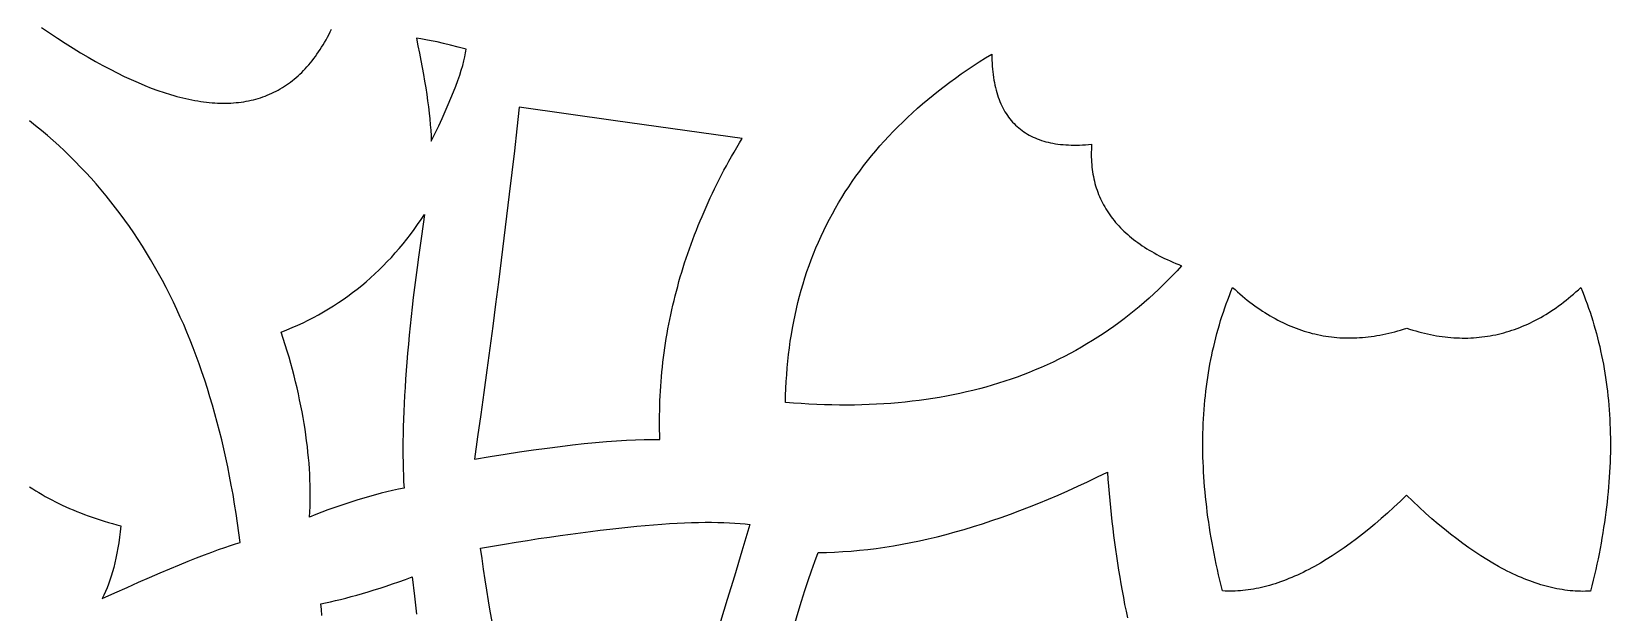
# Model space of a CAD drawing. Extents: x -350 to 350, y -250 to 250.
# Drawn here: x -33.59 to 4.97, y -19.72 to -5.52 of the extents above; entities that cross this region are included whole.
import ezdxf

# ---------------------------------------------------------------- set-up
doc = ezdxf.new("R2010")
doc.units = 0
doc.layers.add('BITMAP_LAYER', color=18, linetype='CONTINUOUS')

msp = doc.modelspace()

# ---------------------------------------------------------------- linework, layer by layer
at = {"layer": 'BITMAP_LAYER'}
for points in [[(-33.347, -5.421), (-33.151, -5.555), (-32.957, -5.684), (-32.766, -5.808), (-32.578, -5.927), (-32.392, -6.04), (-32.208, -6.149), (-32.027, -6.253), (-31.848, -6.351), (-31.672, -6.445), (-31.498, -6.534), (-31.326, -6.617), (-31.157, -6.696), (-30.99, -6.77), (-30.826, -6.838), (-30.665, -6.902), (-30.505, -6.96), (-30.349, -7.014), (-30.194, -7.062), (-30.118, -7.085), (-30.042, -7.106), (-29.967, -7.126), (-29.893, -7.144), (-29.819, -7.162), (-29.746, -7.178), (-29.673, -7.193), (-29.601, -7.206), (-29.53, -7.219), (-29.459, -7.23), (-29.389, -7.239), (-29.319, -7.248), (-29.25, -7.255), (-29.182, -7.261), (-29.114, -7.266), (-29.047, -7.27), (-28.98, -7.272), (-28.915, -7.273), (-28.849, -7.273), (-28.785, -7.271), (-28.72, -7.269), (-28.657, -7.265), (-28.594, -7.259), (-28.532, -7.253), (-28.47, -7.245), (-28.409, -7.236), (-28.349, -7.226), (-28.289, -7.214), (-28.23, -7.202), (-28.171, -7.188), (-28.113, -7.172), (-28.056, -7.156), (-27.999, -7.138), (-27.943, -7.119), (-27.888, -7.099), (-27.833, -7.077), (-27.778, -7.054), (-27.725, -7.03), (-27.672, -7.005), (-27.619, -6.978), (-27.567, -6.951), (-27.516, -6.921), (-27.465, -6.891), (-27.415, -6.86), (-27.366, -6.827), (-27.317, -6.793), (-27.269, -6.757), (-27.221, -6.721), (-27.174, -6.683), (-27.128, -6.644), (-27.082, -6.603), (-27.037, -6.562), (-26.993, -6.519), (-26.949, -6.475), (-26.905, -6.429), (-26.863, -6.383), (-26.821, -6.335), (-26.779, -6.286), (-26.738, -6.235), (-26.698, -6.183), (-26.658, -6.131), (-26.619, -6.076), (-26.581, -6.021), (-26.543, -5.964), (-26.506, -5.906), (-26.469, -5.847), (-26.433, -5.787), (-26.398, -5.725), (-26.363, -5.662), (-26.329, -5.598), (-26.295, -5.532), (-26.263, -5.466)], [(-33.638, -16.652), (-33.563, -16.701), (-33.488, -16.748), (-33.411, -16.795), (-33.333, -16.841), (-33.254, -16.887), (-33.174, -16.931), (-33.092, -16.974), (-33.009, -17.017), (-32.925, -17.059), (-32.839, -17.099), (-32.752, -17.14), (-32.664, -17.179), (-32.575, -17.217), (-32.485, -17.254), (-32.393, -17.291), (-32.3, -17.327), (-32.205, -17.362), (-32.11, -17.396), (-32.013, -17.429), (-31.915, -17.461), (-31.816, -17.493), (-31.715, -17.523), (-31.613, -17.553), (-31.51, -17.582), (-31.406, -17.61), (-31.423, -17.75), (-31.441, -17.887), (-31.461, -18.019), (-31.482, -18.147), (-31.505, -18.272), (-31.53, -18.393), (-31.556, -18.509), (-31.584, -18.622), (-31.613, -18.731), (-31.644, -18.835), (-31.677, -18.936), (-31.711, -19.033), (-31.747, -19.126), (-31.784, -19.215), (-31.823, -19.3), (-31.863, -19.381), (-31.555, -19.242), (-31.259, -19.111), (-30.977, -18.987), (-30.708, -18.87), (-30.452, -18.759), (-30.209, -18.656), (-29.979, -18.561), (-29.762, -18.472), (-29.558, -18.39), (-29.367, -18.316), (-29.189, -18.248), (-29.024, -18.188), (-28.872, -18.135), (-28.734, -18.088), (-28.608, -18.049), (-28.496, -18.017), (-28.527, -17.778), (-28.559, -17.542), (-28.594, -17.307), (-28.631, -17.074), (-28.67, -16.844), (-28.711, -16.616), (-28.754, -16.39), (-28.799, -16.166), (-28.846, -15.944), (-28.895, -15.724), (-28.946, -15.507), (-29, -15.291), (-29.055, -15.078), (-29.112, -14.867), (-29.171, -14.658), (-29.233, -14.451), (-29.296, -14.247), (-29.361, -14.044), (-29.429, -13.844), (-29.498, -13.646), (-29.569, -13.45), (-29.643, -13.256), (-29.718, -13.064), (-29.796, -12.875), (-29.875, -12.687), (-29.957, -12.502), (-30.04, -12.319), (-30.126, -12.138), (-30.214, -11.959), (-30.303, -11.782), (-30.395, -11.608), (-30.489, -11.435), (-30.584, -11.265), (-30.682, -11.097), (-30.782, -10.931), (-30.884, -10.767), (-30.988, -10.606), (-31.094, -10.446), (-31.202, -10.289), (-31.312, -10.134), (-31.424, -9.981), (-31.538, -9.83), (-31.654, -9.681), (-31.772, -9.534), (-31.892, -9.39), (-32.014, -9.247), (-32.138, -9.107), (-32.264, -8.969), (-32.392, -8.833), (-32.523, -8.7), (-32.655, -8.568), (-32.789, -8.439), (-32.926, -8.311), (-33.064, -8.186), (-33.204, -8.063), (-33.347, -7.942), (-33.491, -7.824), (-33.638, -7.707)], [(-14.951, -19.994), (-14.869, -19.715), (-14.786, -19.447), (-14.704, -19.189), (-14.621, -18.941), (-14.539, -18.703), (-14.456, -18.476), (-14.374, -18.259), (-14.176, -18.256), (-13.977, -18.249), (-13.776, -18.238), (-13.574, -18.223), (-13.371, -18.205), (-13.166, -18.183), (-12.959, -18.157), (-12.751, -18.128), (-12.541, -18.094), (-12.33, -18.057), (-12.118, -18.017), (-11.904, -17.972), (-11.688, -17.924), (-11.471, -17.872), (-11.253, -17.816), (-11.033, -17.756), (-10.811, -17.693), (-10.588, -17.626), (-10.364, -17.555), (-10.138, -17.48), (-9.911, -17.402), (-9.682, -17.32), (-9.451, -17.234), (-9.219, -17.144), (-8.986, -17.051), (-8.751, -16.954), (-8.515, -16.853), (-8.277, -16.748), (-8.038, -16.64), (-7.797, -16.528), (-7.555, -16.412), (-7.311, -16.292), (-7.299, -16.466), (-7.285, -16.639), (-7.271, -16.812), (-7.255, -16.985), (-7.239, -17.157), (-7.221, -17.329), (-7.202, -17.5), (-7.183, -17.671), (-7.162, -17.842), (-7.14, -18.012), (-7.117, -18.182), (-7.092, -18.352), (-7.067, -18.521), (-7.041, -18.689), (-7.013, -18.858), (-6.985, -19.026), (-6.955, -19.193), (-6.924, -19.36), (-6.892, -19.527), (-6.859, -19.693), (-6.825, -19.859)], [(-22.342, -19.947), (-22.386, -19.692), (-22.429, -19.437), (-22.47, -19.181), (-22.511, -18.925), (-22.55, -18.667), (-22.588, -18.409), (-22.624, -18.15), (-22.33, -18.1), (-22.041, -18.052), (-21.758, -18.006), (-21.481, -17.962), (-21.209, -17.92), (-20.943, -17.88), (-20.683, -17.843), (-20.428, -17.807), (-20.18, -17.774), (-19.937, -17.742), (-19.7, -17.713), (-19.468, -17.685), (-19.243, -17.66), (-19.023, -17.637), (-18.808, -17.616), (-18.6, -17.597), (-18.397, -17.58), (-18.2, -17.565), (-18.009, -17.552), (-17.823, -17.542), (-17.643, -17.533), (-17.469, -17.526), (-17.301, -17.522), (-17.138, -17.519), (-16.981, -17.519), (-16.83, -17.521), (-16.685, -17.524), (-16.545, -17.53), (-16.411, -17.538), (-16.283, -17.548), (-16.16, -17.56), (-16.044, -17.574), (-16.239, -18.224), (-16.424, -18.835), (-16.601, -19.408), (-16.767, -19.943)], [(-26.499, -19.797), (-26.51, -19.655), (-26.523, -19.513), (-26.408, -19.489), (-26.289, -19.464), (-26.167, -19.436), (-26.042, -19.406), (-25.914, -19.373), (-25.783, -19.338), (-25.648, -19.3), (-25.511, -19.261), (-25.37, -19.218), (-25.226, -19.174), (-25.079, -19.127), (-24.928, -19.078), (-24.775, -19.026), (-24.618, -18.972), (-24.458, -18.916), (-24.295, -18.857), (-24.24, -19.328), (-24.191, -19.766)]]:
    msp.add_lwpolyline(points, dxfattribs=at)
for points in [[(-23.827, -8.201), (-23.733, -8.008), (-23.645, -7.823), (-23.563, -7.644), (-23.486, -7.473), (-23.414, -7.308), (-23.347, -7.15), (-23.286, -6.999), (-23.23, -6.855), (-23.18, -6.719), (-23.134, -6.589), (-23.095, -6.465), (-23.06, -6.349), (-23.031, -6.24), (-23.007, -6.138), (-22.989, -6.043), (-22.982, -5.998), (-22.976, -5.954), (-23.172, -5.901), (-23.356, -5.854), (-23.527, -5.812), (-23.685, -5.776), (-23.831, -5.745), (-23.964, -5.72), (-24.084, -5.7), (-24.191, -5.686), (-24.152, -5.87), (-24.115, -6.051), (-24.081, -6.228), (-24.048, -6.401), (-24.018, -6.57), (-23.989, -6.736), (-23.963, -6.899), (-23.94, -7.058), (-23.918, -7.213), (-23.898, -7.365), (-23.881, -7.513), (-23.866, -7.658), (-23.853, -7.799), (-23.842, -7.936), (-23.833, -8.07)], [(-5.5, -11.248), (-5.61, -11.368), (-5.721, -11.486), (-5.834, -11.602), (-5.948, -11.715), (-6.063, -11.827), (-6.179, -11.936), (-6.297, -12.043), (-6.416, -12.148), (-6.537, -12.251), (-6.659, -12.351), (-6.782, -12.45), (-6.906, -12.546), (-7.032, -12.64), (-7.159, -12.732), (-7.287, -12.822), (-7.417, -12.91), (-7.548, -12.996), (-7.68, -13.079), (-7.813, -13.16), (-7.948, -13.239), (-8.084, -13.316), (-8.222, -13.391), (-8.361, -13.464), (-8.501, -13.534), (-8.642, -13.603), (-8.785, -13.669), (-8.929, -13.733), (-9.074, -13.795), (-9.221, -13.855), (-9.369, -13.912), (-9.518, -13.968), (-9.668, -14.021), (-9.82, -14.072), (-9.973, -14.121), (-10.128, -14.168), (-10.284, -14.213), (-10.441, -14.255), (-10.599, -14.296), (-10.759, -14.334), (-10.92, -14.37), (-11.082, -14.404), (-11.246, -14.436), (-11.411, -14.465), (-11.577, -14.493), (-11.744, -14.518), (-11.913, -14.541), (-12.083, -14.562), (-12.255, -14.581), (-12.428, -14.598), (-12.602, -14.613), (-12.777, -14.625), (-12.954, -14.635), (-13.132, -14.643), (-13.311, -14.649), (-13.492, -14.653), (-13.673, -14.655), (-13.857, -14.654), (-14.041, -14.652), (-14.227, -14.647), (-14.414, -14.64), (-14.603, -14.631), (-14.792, -14.619), (-14.983, -14.606), (-15.176, -14.59), (-15.172, -14.419), (-15.166, -14.249), (-15.158, -14.08), (-15.147, -13.912), (-15.134, -13.745), (-15.118, -13.58), (-15.1, -13.416), (-15.08, -13.253), (-15.058, -13.091), (-15.032, -12.93), (-15.005, -12.771), (-14.975, -12.613), (-14.943, -12.456), (-14.908, -12.301), (-14.871, -12.146), (-14.832, -11.993), (-14.79, -11.841), (-14.746, -11.69), (-14.7, -11.541), (-14.651, -11.392), (-14.6, -11.245), (-14.546, -11.099), (-14.49, -10.955), (-14.431, -10.811), (-14.371, -10.669), (-14.307, -10.528), (-14.242, -10.388), (-14.174, -10.25), (-14.103, -10.112), (-14.031, -9.976), (-13.956, -9.841), (-13.878, -9.707), (-13.798, -9.575), (-13.716, -9.444), (-13.631, -9.314), (-13.544, -9.185), (-13.455, -9.057), (-13.363, -8.931), (-13.269, -8.806), (-13.172, -8.682), (-13.073, -8.559), (-12.972, -8.437), (-12.868, -8.317), (-12.762, -8.198), (-12.654, -8.08), (-12.543, -7.963), (-12.43, -7.848), (-12.314, -7.734), (-12.196, -7.621), (-12.076, -7.509), (-11.953, -7.398), (-11.828, -7.289), (-11.7, -7.181), (-11.57, -7.074), (-11.438, -6.968), (-11.303, -6.864), (-11.166, -6.761), (-11.026, -6.658), (-10.885, -6.558), (-10.74, -6.458), (-10.594, -6.36), (-10.445, -6.263), (-10.293, -6.167), (-10.14, -6.072), (-10.138, -6.148), (-10.136, -6.222), (-10.132, -6.295), (-10.128, -6.367), (-10.122, -6.437), (-10.114, -6.506), (-10.106, -6.574), (-10.097, -6.641), (-10.086, -6.706), (-10.074, -6.77), (-10.061, -6.832), (-10.047, -6.893), (-10.032, -6.953), (-10.015, -7.012), (-9.998, -7.069), (-9.979, -7.125), (-9.959, -7.18), (-9.938, -7.234), (-9.916, -7.286), (-9.892, -7.337), (-9.867, -7.386), (-9.842, -7.434), (-9.815, -7.481), (-9.786, -7.527), (-9.757, -7.571), (-9.726, -7.614), (-9.695, -7.656), (-9.662, -7.696), (-9.628, -7.735), (-9.593, -7.773), (-9.556, -7.809), (-9.519, -7.844), (-9.48, -7.878), (-9.44, -7.91), (-9.399, -7.942), (-9.357, -7.972), (-9.314, -8), (-9.269, -8.027), (-9.223, -8.053), (-9.176, -8.078), (-9.128, -8.101), (-9.079, -8.123), (-9.029, -8.144), (-8.977, -8.163), (-8.924, -8.182), (-8.87, -8.198), (-8.815, -8.214), (-8.759, -8.228), (-8.702, -8.241), (-8.643, -8.252), (-8.583, -8.263), (-8.522, -8.272), (-8.46, -8.279), (-8.397, -8.286), (-8.332, -8.291), (-8.267, -8.294), (-8.2, -8.297), (-8.132, -8.298), (-8.063, -8.298), (-7.992, -8.296), (-7.921, -8.293), (-7.848, -8.289), (-7.775, -8.284), (-7.7, -8.277), (-7.703, -8.341), (-7.706, -8.404), (-7.708, -8.467), (-7.708, -8.53), (-7.707, -8.592), (-7.705, -8.653), (-7.702, -8.714), (-7.697, -8.774), (-7.691, -8.833), (-7.684, -8.892), (-7.676, -8.951), (-7.667, -9.009), (-7.656, -9.066), (-7.644, -9.123), (-7.631, -9.179), (-7.617, -9.235), (-7.601, -9.29), (-7.584, -9.344), (-7.566, -9.398), (-7.547, -9.452), (-7.527, -9.505), (-7.505, -9.557), (-7.483, -9.609), (-7.458, -9.66), (-7.433, -9.71), (-7.407, -9.76), (-7.379, -9.81), (-7.35, -9.859), (-7.32, -9.907), (-7.289, -9.955), (-7.256, -10.002), (-7.222, -10.049), (-7.187, -10.095), (-7.151, -10.141), (-7.114, -10.186), (-7.075, -10.23), (-7.035, -10.274), (-6.994, -10.318), (-6.952, -10.36), (-6.909, -10.403), (-6.864, -10.444), (-6.818, -10.485), (-6.771, -10.526), (-6.722, -10.566), (-6.673, -10.605), (-6.622, -10.644), (-6.57, -10.682), (-6.517, -10.72), (-6.462, -10.757), (-6.407, -10.794), (-6.35, -10.83), (-6.292, -10.866), (-6.232, -10.901), (-6.172, -10.935), (-6.11, -10.969), (-6.047, -11.002), (-5.983, -11.035), (-5.918, -11.067), (-5.851, -11.098), (-5.783, -11.129), (-5.714, -11.16), (-5.644, -11.19), (-5.572, -11.219)], [(-22.774, -15.973), (-22.393, -15.911), (-22.025, -15.853), (-21.67, -15.799), (-21.328, -15.75), (-20.999, -15.705), (-20.683, -15.664), (-20.381, -15.628), (-20.091, -15.596), (-19.814, -15.568), (-19.551, -15.545), (-19.3, -15.526), (-19.063, -15.512), (-18.838, -15.501), (-18.627, -15.495), (-18.526, -15.494), (-18.429, -15.494), (-18.334, -15.495), (-18.243, -15.497), (-18.247, -15.378), (-18.25, -15.259), (-18.251, -15.14), (-18.251, -15.022), (-18.251, -14.903), (-18.249, -14.785), (-18.246, -14.666), (-18.242, -14.548), (-18.236, -14.43), (-18.23, -14.313), (-18.223, -14.195), (-18.214, -14.077), (-18.204, -13.96), (-18.194, -13.842), (-18.182, -13.725), (-18.169, -13.608), (-18.155, -13.491), (-18.139, -13.374), (-18.123, -13.258), (-18.106, -13.141), (-18.087, -13.024), (-18.067, -12.908), (-18.047, -12.792), (-18.025, -12.676), (-18.002, -12.56), (-17.978, -12.444), (-17.952, -12.328), (-17.926, -12.213), (-17.899, -12.097), (-17.87, -11.982), (-17.84, -11.867), (-17.809, -11.751), (-17.778, -11.636), (-17.745, -11.522), (-17.71, -11.407), (-17.675, -11.292), (-17.639, -11.178), (-17.601, -11.063), (-17.563, -10.949), (-17.523, -10.835), (-17.482, -10.721), (-17.44, -10.607), (-17.397, -10.493), (-17.353, -10.38), (-17.308, -10.266), (-17.262, -10.153), (-17.214, -10.04), (-17.166, -9.927), (-17.116, -9.814), (-17.065, -9.701), (-17.013, -9.588), (-16.96, -9.475), (-16.906, -9.363), (-16.851, -9.251), (-16.794, -9.138), (-16.737, -9.026), (-16.678, -8.914), (-16.618, -8.802), (-16.558, -8.691), (-16.496, -8.579), (-16.433, -8.468), (-16.368, -8.356), (-16.303, -8.245), (-16.237, -8.134), (-19.324, -7.701), (-21.677, -7.369), (-21.737, -7.901), (-21.798, -8.434), (-21.86, -8.967), (-21.923, -9.501), (-21.987, -10.036), (-22.053, -10.572), (-22.12, -11.109), (-22.188, -11.646), (-22.257, -12.184), (-22.327, -12.723), (-22.399, -13.263), (-22.471, -13.803), (-22.545, -14.344), (-22.62, -14.887), (-22.697, -15.429)], [(-24.493, -16.682), (-24.632, -16.711), (-24.771, -16.743), (-24.91, -16.776), (-25.051, -16.811), (-25.192, -16.849), (-25.334, -16.888), (-25.477, -16.929), (-25.621, -16.973), (-25.765, -17.018), (-25.911, -17.065), (-26.057, -17.115), (-26.204, -17.166), (-26.351, -17.219), (-26.5, -17.274), (-26.649, -17.331), (-26.799, -17.391), (-26.792, -17.263), (-26.788, -17.135), (-26.785, -17.006), (-26.783, -16.876), (-26.784, -16.745), (-26.786, -16.613), (-26.791, -16.48), (-26.797, -16.346), (-26.805, -16.212), (-26.814, -16.076), (-26.826, -15.94), (-26.839, -15.803), (-26.854, -15.664), (-26.872, -15.525), (-26.89, -15.385), (-26.911, -15.245), (-26.934, -15.103), (-26.958, -14.96), (-26.984, -14.817), (-27.012, -14.672), (-27.042, -14.527), (-27.074, -14.381), (-27.107, -14.234), (-27.143, -14.086), (-27.18, -13.937), (-27.219, -13.787), (-27.26, -13.636), (-27.302, -13.485), (-27.347, -13.332), (-27.393, -13.179), (-27.441, -13.025), (-27.491, -12.87), (-27.356, -12.816), (-27.222, -12.76), (-27.09, -12.701), (-26.96, -12.641), (-26.831, -12.577), (-26.704, -12.512), (-26.579, -12.444), (-26.456, -12.374), (-26.334, -12.302), (-26.213, -12.227), (-26.095, -12.15), (-25.978, -12.07), (-25.863, -11.988), (-25.749, -11.904), (-25.637, -11.818), (-25.527, -11.729), (-25.419, -11.638), (-25.312, -11.544), (-25.207, -11.449), (-25.103, -11.35), (-25.002, -11.25), (-24.901, -11.147), (-24.803, -11.042), (-24.706, -10.935), (-24.611, -10.825), (-24.518, -10.713), (-24.426, -10.598), (-24.336, -10.481), (-24.248, -10.362), (-24.161, -10.241), (-24.076, -10.117), (-23.993, -9.991), (-24.07, -10.521), (-24.142, -11.035), (-24.175, -11.287), (-24.207, -11.535), (-24.237, -11.78), (-24.266, -12.021), (-24.293, -12.258), (-24.319, -12.491), (-24.343, -12.72), (-24.365, -12.946), (-24.386, -13.168), (-24.406, -13.387), (-24.424, -13.601), (-24.44, -13.812), (-24.455, -14.02), (-24.468, -14.223), (-24.48, -14.423), (-24.49, -14.619), (-24.499, -14.811), (-24.506, -15), (-24.512, -15.185), (-24.516, -15.366), (-24.519, -15.544), (-24.52, -15.717), (-24.519, -15.887), (-24.517, -16.054), (-24.513, -16.216), (-24.508, -16.375), (-24.502, -16.53)], [(-0.006, -16.856), (-0.157, -17.007), (-0.314, -17.154), (-0.47, -17.295), (-0.625, -17.431), (-0.778, -17.563), (-0.931, -17.689), (-1.082, -17.81), (-1.233, -17.926), (-1.382, -18.037), (-1.53, -18.143), (-1.677, -18.244), (-1.823, -18.34), (-1.967, -18.431), (-2.111, -18.517), (-2.253, -18.597), (-2.324, -18.636), (-2.394, -18.673), (-2.465, -18.709), (-2.535, -18.744), (-2.604, -18.777), (-2.674, -18.809), (-2.743, -18.84), (-2.812, -18.87), (-2.88, -18.898), (-2.948, -18.925), (-3.016, -18.951), (-3.084, -18.976), (-3.151, -18.999), (-3.219, -19.021), (-3.285, -19.042), (-3.352, -19.062), (-3.418, -19.08), (-3.484, -19.097), (-3.55, -19.113), (-3.615, -19.127), (-3.681, -19.141), (-3.745, -19.153), (-3.81, -19.163), (-3.874, -19.173), (-3.938, -19.181), (-4.002, -19.188), (-4.066, -19.193), (-4.129, -19.198), (-4.192, -19.201), (-4.254, -19.203), (-4.317, -19.204), (-4.379, -19.203), (-4.44, -19.201), (-4.502, -19.198), (-4.535, -19.066), (-4.567, -18.934), (-4.597, -18.803), (-4.627, -18.672), (-4.655, -18.542), (-4.682, -18.412), (-4.708, -18.283), (-4.733, -18.155), (-4.756, -18.026), (-4.779, -17.899), (-4.8, -17.772), (-4.82, -17.645), (-4.839, -17.519), (-4.857, -17.394), (-4.874, -17.269), (-4.889, -17.144), (-4.903, -17.02), (-4.916, -16.897), (-4.928, -16.774), (-4.939, -16.652), (-4.949, -16.53), (-4.957, -16.408), (-4.964, -16.287), (-4.97, -16.167), (-4.975, -16.047), (-4.979, -15.928), (-4.982, -15.809), (-4.983, -15.691), (-4.983, -15.573), (-4.982, -15.456), (-4.98, -15.339), (-4.977, -15.223), (-4.972, -15.107), (-4.967, -14.992), (-4.96, -14.877), (-4.952, -14.763), (-4.943, -14.649), (-4.933, -14.536), (-4.921, -14.424), (-4.909, -14.312), (-4.895, -14.2), (-4.88, -14.089), (-4.864, -13.978), (-4.847, -13.868), (-4.828, -13.759), (-4.808, -13.65), (-4.788, -13.541), (-4.766, -13.433), (-4.743, -13.326), (-4.718, -13.219), (-4.693, -13.113), (-4.666, -13.007), (-4.638, -12.901), (-4.609, -12.796), (-4.579, -12.692), (-4.548, -12.588), (-4.515, -12.485), (-4.482, -12.382), (-4.447, -12.28), (-4.411, -12.178), (-4.374, -12.077), (-4.335, -11.976), (-4.296, -11.876), (-4.255, -11.776), (-4.196, -11.831), (-4.136, -11.885), (-4.077, -11.937), (-4.017, -11.989), (-3.956, -12.039), (-3.896, -12.087), (-3.835, -12.135), (-3.774, -12.181), (-3.713, -12.226), (-3.652, -12.27), (-3.59, -12.313), (-3.528, -12.354), (-3.466, -12.394), (-3.404, -12.433), (-3.342, -12.47), (-3.279, -12.506), (-3.216, -12.541), (-3.153, -12.575), (-3.089, -12.608), (-3.026, -12.639), (-2.962, -12.669), (-2.898, -12.698), (-2.834, -12.725), (-2.769, -12.751), (-2.704, -12.776), (-2.639, -12.8), (-2.574, -12.823), (-2.509, -12.844), (-2.443, -12.864), (-2.377, -12.883), (-2.311, -12.9), (-2.245, -12.916), (-2.178, -12.931), (-2.111, -12.945), (-2.045, -12.957), (-1.977, -12.969), (-1.91, -12.979), (-1.842, -12.987), (-1.774, -12.995), (-1.706, -13.001), (-1.638, -13.006), (-1.569, -13.01), (-1.5, -13.012), (-1.431, -13.013), (-1.362, -13.013), (-1.293, -13.012), (-1.223, -13.009), (-1.153, -13.005), (-1.083, -13), (-1.013, -12.994), (-0.942, -12.987), (-0.871, -12.978), (-0.8, -12.968), (-0.729, -12.956), (-0.657, -12.944), (-0.586, -12.93), (-0.514, -12.915), (-0.442, -12.898), (-0.369, -12.881), (-0.297, -12.862), (-0.224, -12.842), (-0.151, -12.82), (-0.078, -12.798), (-0.004, -12.774), (0.069, -12.798), (0.143, -12.821), (0.216, -12.842), (0.289, -12.862), (0.361, -12.881), (0.434, -12.899), (0.506, -12.915), (0.578, -12.93), (0.649, -12.944), (0.721, -12.957), (0.792, -12.968), (0.863, -12.979), (0.934, -12.987), (1.004, -12.995), (1.075, -13.002), (1.145, -13.007), (1.215, -13.011), (1.285, -13.013), (1.354, -13.015), (1.423, -13.015), (1.492, -13.014), (1.561, -13.011), (1.63, -13.008), (1.698, -13.003), (1.766, -12.997), (1.834, -12.989), (1.902, -12.981), (1.969, -12.971), (2.036, -12.959), (2.103, -12.947), (2.17, -12.933), (2.237, -12.919), (2.303, -12.902), (2.369, -12.885), (2.435, -12.866), (2.501, -12.846), (2.566, -12.825), (2.631, -12.803), (2.696, -12.779), (2.761, -12.754), (2.826, -12.728), (2.89, -12.701), (2.954, -12.672), (3.018, -12.642), (3.081, -12.611), (3.145, -12.578), (3.208, -12.545), (3.271, -12.51), (3.334, -12.473), (3.396, -12.436), (3.459, -12.397), (3.521, -12.357), (3.583, -12.316), (3.644, -12.274), (3.706, -12.23), (3.767, -12.185), (3.828, -12.139), (3.888, -12.091), (3.949, -12.042), (4.009, -11.992), (4.069, -11.941), (4.129, -11.889), (4.189, -11.835), (4.248, -11.78), (4.289, -11.88), (4.328, -11.98), (4.366, -12.081), (4.403, -12.182), (4.439, -12.284), (4.474, -12.386), (4.508, -12.489), (4.54, -12.593), (4.571, -12.696), (4.601, -12.801), (4.63, -12.906), (4.658, -13.011), (4.684, -13.117), (4.71, -13.224), (4.734, -13.331), (4.757, -13.438), (4.779, -13.546), (4.8, -13.655), (4.819, -13.764), (4.837, -13.873), (4.855, -13.983), (4.871, -14.094), (4.885, -14.205), (4.899, -14.316), (4.912, -14.429), (4.923, -14.541), (4.933, -14.654), (4.942, -14.768), (4.95, -14.882), (4.957, -14.997), (4.962, -15.112), (4.966, -15.228), (4.97, -15.344), (4.972, -15.461), (4.972, -15.578), (4.972, -15.696), (4.971, -15.814), (4.968, -15.933), (4.964, -16.052), (4.959, -16.172), (4.953, -16.292), (4.945, -16.413), (4.937, -16.535), (4.927, -16.656), (4.916, -16.779), (4.904, -16.902), (4.891, -17.025), (4.877, -17.149), (4.861, -17.274), (4.844, -17.399), (4.827, -17.524), (4.807, -17.65), (4.787, -17.777), (4.766, -17.904), (4.743, -18.031), (4.72, -18.159), (4.695, -18.288), (4.669, -18.417), (4.641, -18.546), (4.613, -18.677), (4.583, -18.807), (4.553, -18.938), (4.521, -19.07), (4.488, -19.202), (4.426, -19.205), (4.364, -19.207), (4.302, -19.208), (4.24, -19.207), (4.177, -19.205), (4.114, -19.202), (4.051, -19.197), (3.988, -19.192), (3.924, -19.185), (3.86, -19.176), (3.796, -19.167), (3.731, -19.156), (3.666, -19.144), (3.601, -19.131), (3.536, -19.116), (3.47, -19.1), (3.404, -19.083), (3.338, -19.065), (3.271, -19.045), (3.204, -19.024), (3.137, -19.002), (3.07, -18.979), (3.002, -18.954), (2.934, -18.928), (2.866, -18.901), (2.798, -18.873), (2.729, -18.843), (2.66, -18.812), (2.59, -18.78), (2.521, -18.746), (2.451, -18.711), (2.381, -18.675), (2.31, -18.638), (2.239, -18.6), (2.097, -18.519), (1.954, -18.433), (1.809, -18.342), (1.663, -18.246), (1.517, -18.145), (1.369, -18.038), (1.22, -17.927), (1.069, -17.811), (0.918, -17.69), (0.766, -17.563), (0.612, -17.432), (0.457, -17.295), (0.301, -17.154), (0.145, -17.007)]]:
    msp.add_lwpolyline(points, close=True, dxfattribs=at)

doc.saveas('drawing.dxf')
